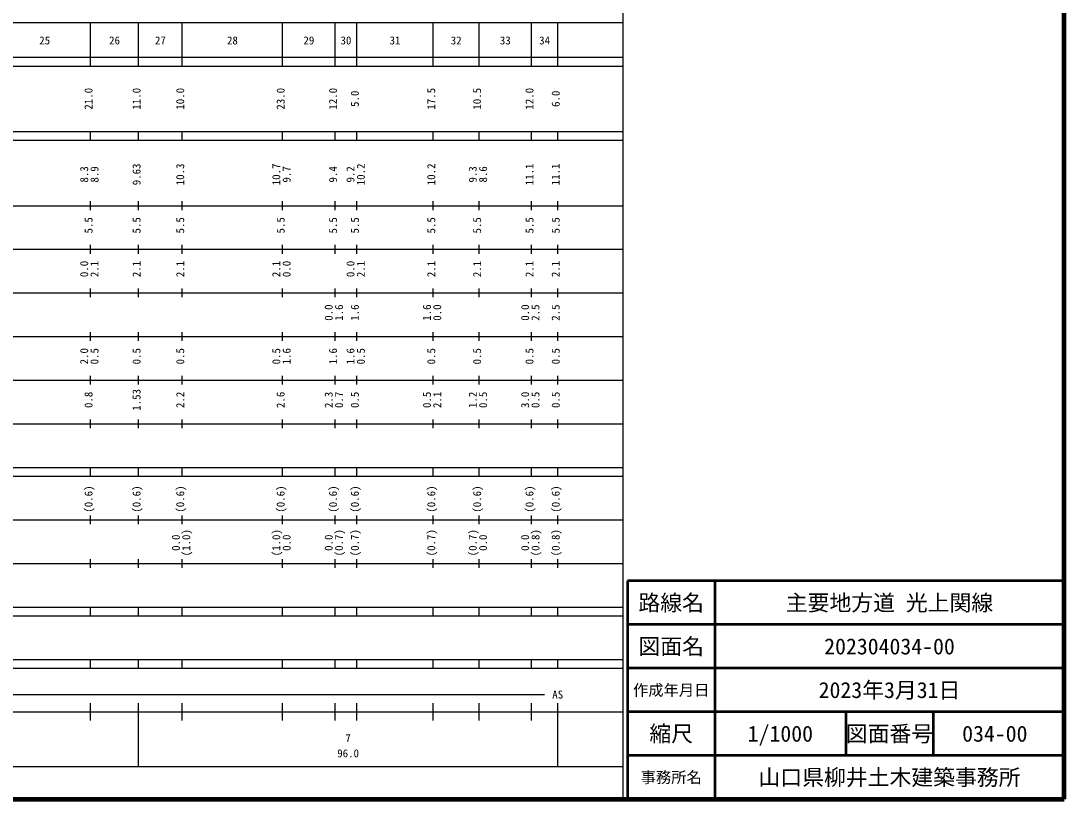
# Model space of a CAD drawing. Units: millimetres on the paper, enlarged 1000 times. Extents: x 40000 to 680000, y 20000 to 380000.
# Drawn here: x 441040 to 680000, y 20000 to 198357 of the extents above; entities that cross this region are included whole.
import ezdxf
from ezdxf.enums import TextEntityAlignment as Align

# ---------------------------------------------------------------- set-up
doc = ezdxf.new("R2010")
doc.units = ezdxf.units.MM
doc.header["$LTSCALE"] = 1000
for name, color, linetype, lineweight in [('M-TTL', 2, 'Continuous', 140), ('M-TTL-BAND', 7, 'Continuous', 25), ('M-TTL-FRAM', 2, 'Continuous', 50), ('M-TTL-LINE', 7, 'Continuous', 50)]:
    doc.layers.add(name, color=color, linetype=linetype, lineweight=lineweight)
doc.layers.add('M-TTL-TXT', color=7, linetype='Continuous')
doc.styles.add('ＭＳ ゴシック', font='')
doc.styles.get('ＭＳ ゴシック').set_extended_font_data('MS Gothic')

msp = doc.modelspace()

# ---------------------------------------------------------------- linework, layer by layer
at = {"layer": 'M-TTL'}
for p, q in [((680000, 20000), (680000, 380000)), ((40000, 20000), (680000, 20000))]:
    msp.add_line(p, q, dxfattribs=at)
at = {"layer": 'M-TTL-BAND'}
for p, q in [((579000, 20000), (579000, 370000)), ((68000, 198000), (579000, 198000)), ((457000, 188000), (457000, 198000)), ((468000, 188000), (468000, 198000)), ((478000, 188000), (478000, 198000)), ((501000, 188000), (501000, 198000)), ((513000, 188000), (513000, 198000)), ((518000, 188000), (518000, 198000)), ((535500, 188000), (535500, 198000)), ((546000, 188000), (546000, 198000)), ((558000, 188000), (558000, 198000)), ((564000, 188000), (564000, 198000)), ((40000, 190000), (579000, 190000)), ((40000, 188000), (579000, 188000)), ((40000, 173000), (579000, 173000)), ((457000, 171000), (457000, 173000)), ((468000, 171000), (468000, 173000)), ((478000, 171000), (478000, 173000)), ((501000, 171000), (501000, 173000)), ((513000, 171000), (513000, 173000)), ((518000, 171000), (518000, 173000)), ((535500, 171000), (535500, 173000)), ((546000, 171000), (546000, 173000)), ((558000, 171000), (558000, 173000)), ((564000, 171000), (564000, 173000)), ((40000, 171000), (579000, 171000)), ((40000, 156000), (579000, 156000)), ((457000, 155000), (457000, 157000)), ((468000, 155000), (468000, 157000)), ((478000, 155000), (478000, 157000)), ((501000, 155000), (501000, 157000)), ((513000, 155000), (513000, 157000)), ((518000, 155000), (518000, 157000)), ((535500, 155000), (535500, 157000)), ((546000, 155000), (546000, 157000)), ((558000, 155000), (558000, 157000)), ((564000, 155000), (564000, 157000)), ((46000, 146000), (579000, 146000)), ((457000, 145000), (457000, 147000)), ((468000, 145000), (468000, 147000)), ((478000, 145000), (478000, 147000)), ((501000, 145000), (501000, 147000)), ((513000, 145000), (513000, 147000)), ((518000, 145000), (518000, 147000)), ((535500, 145000), (535500, 147000)), ((546000, 145000), (546000, 147000)), ((558000, 145000), (558000, 147000)), ((564000, 145000), (564000, 147000)), ((457000, 135000), (457000, 137000)), ((468000, 135000), (468000, 137000)), ((478000, 135000), (478000, 137000)), ((501000, 135000), (501000, 137000)), ((513000, 135000), (513000, 137000)), ((518000, 135000), (518000, 137000)), ((535500, 135000), (535500, 137000)), ((546000, 135000), (546000, 137000)), ((558000, 135000), (558000, 137000)), ((564000, 135000), (564000, 137000)), ((52000, 136000), (579000, 136000)), ((457000, 125000), (457000, 127000)), ((468000, 125000), (468000, 127000)), ((478000, 125000), (478000, 127000)), ((501000, 125000), (501000, 127000)), ((513000, 125000), (513000, 127000)), ((518000, 125000), (518000, 127000)), ((535500, 125000), (535500, 127000)), ((546000, 125000), (546000, 127000)), ((558000, 125000), (558000, 127000)), ((564000, 125000), (564000, 127000)), ((46000, 126000), (579000, 126000)), ((52000, 116000), (579000, 116000)), ((457000, 115000), (457000, 117000)), ((468000, 115000), (468000, 117000)), ((478000, 115000), (478000, 117000)), ((501000, 115000), (501000, 117000)), ((513000, 115000), (513000, 117000)), ((518000, 115000), (518000, 117000)), ((535500, 115000), (535500, 117000)), ((546000, 115000), (546000, 117000)), ((558000, 115000), (558000, 117000)), ((564000, 115000), (564000, 117000)), ((46000, 106000), (579000, 106000)), ((457000, 105000), (457000, 107000)), ((468000, 105000), (468000, 107000)), ((478000, 105000), (478000, 107000)), ((501000, 105000), (501000, 107000)), ((513000, 105000), (513000, 107000)), ((518000, 105000), (518000, 107000)), ((535500, 105000), (535500, 107000)), ((546000, 105000), (546000, 107000)), ((558000, 105000), (558000, 107000)), ((564000, 105000), (564000, 107000)), ((40000, 96000), (579000, 96000)), ((457000, 94000), (457000, 96000)), ((468000, 94000), (468000, 96000)), ((478000, 94000), (478000, 96000)), ((501000, 94000), (501000, 96000)), ((513000, 94000), (513000, 96000)), ((518000, 94000), (518000, 96000)), ((535500, 94000), (535500, 96000)), ((546000, 94000), (546000, 96000)), ((558000, 94000), (558000, 96000)), ((564000, 94000), (564000, 96000)), ((40000, 94000), (579000, 94000)), ((49000, 84000), (579000, 84000)), ((457000, 83000), (457000, 85000)), ((468000, 83000), (468000, 85000)), ((478000, 83000), (478000, 85000)), ((501000, 83000), (501000, 85000)), ((513000, 83000), (513000, 85000)), ((518000, 83000), (518000, 85000)), ((535500, 83000), (535500, 85000)), ((546000, 83000), (546000, 85000)), ((558000, 83000), (558000, 85000)), ((564000, 83000), (564000, 85000)), ((457000, 73000), (457000, 75000)), ((468000, 73000), (468000, 75000)), ((478000, 73000), (478000, 75000)), ((501000, 73000), (501000, 75000)), ((513000, 73000), (513000, 75000)), ((518000, 73000), (518000, 75000)), ((535500, 73000), (535500, 75000)), ((546000, 73000), (546000, 75000)), ((558000, 73000), (558000, 75000)), ((564000, 73000), (564000, 75000)), ((40000, 74000), (579000, 74000)), ((40000, 64000), (579000, 64000)), ((457000, 62000), (457000, 64000)), ((468000, 62000), (468000, 64000)), ((478000, 62000), (478000, 64000)), ((501000, 62000), (501000, 64000)), ((513000, 62000), (513000, 64000)), ((518000, 62000), (518000, 64000)), ((535500, 62000), (535500, 64000)), ((546000, 62000), (546000, 64000)), ((558000, 62000), (558000, 64000)), ((564000, 62000), (564000, 64000)), ((40000, 62000), (579000, 62000)), ((40000, 52000), (579000, 52000)), ((457000, 50000), (457000, 52000)), ((468000, 50000), (468000, 52000)), ((478000, 50000), (478000, 52000)), ((501000, 50000), (501000, 52000)), ((513000, 50000), (513000, 52000)), ((518000, 50000), (518000, 52000)), ((535500, 50000), (535500, 52000)), ((546000, 50000), (546000, 52000)), ((558000, 50000), (558000, 52000)), ((564000, 50000), (564000, 52000)), ((40000, 50000), (579000, 50000)), ((71000, 44000), (561000, 44000)), ((457000, 38000), (457000, 42000)), ((468000, 27500), (468000, 42000)), ((478000, 38000), (478000, 42000)), ((501000, 38000), (501000, 42000)), ((513000, 38000), (513000, 42000)), ((518000, 38000), (518000, 42000)), ((535500, 38000), (535500, 42000)), ((546000, 38000), (546000, 42000)), ((558000, 38000), (558000, 42000)), ((564000, 27500), (564000, 42000)), ((40000, 40000), (579000, 40000)), ((68000, 27500), (579000, 27500))]:
    msp.add_line(p, q, dxfattribs=at)
at = {"layer": 'M-TTL-FRAM'}
for p, q in [((680000, 70000), (580000, 70000)), ((580000, 70000), (580000, 20000))]:
    msp.add_line(p, q, dxfattribs=at)
at = {"layer": 'M-TTL-LINE'}
for p, q in [((600000, 70000), (600000, 20000)), ((680000, 60000), (580000, 60000)), ((680000, 50000), (580000, 50000)), ((680000, 40000), (580000, 40000)), ((630000, 40000), (630000, 30000)), ((650000, 40000), (650000, 30000)), ((680000, 30000), (580000, 30000))]:
    msp.add_line(p, q, dxfattribs=at)

# ---------------------------------------------------------------- texts
at = {"layer": 'M-TTL-BAND', "style": 'ＭＳ ゴシック'}
for s, p in [('25', (446500, 192405)), ('26', (462500, 192405)), ('27', (473000, 192405)), ('28', (489500, 192405)), ('29', (507000, 192405)), ('30', (515500, 192405)), ('31', (526750, 192405)), ('32', (540750, 192405)), ('33', (552000, 192405)), ('34', (561000, 192405)), ('AS', (564000, 42500)), ('7', (516000, 32523)), ('96.0', (516000, 29033))]:
    msp.add_text(s, height=1833, dxfattribs=at).set_placement(p, align=Align.BOTTOM_CENTER)
for s, p in [('21.0', (458000, 180500)), ('11.0', (469000, 180500)), ('10.0', (479000, 180500)), ('23.0', (502000, 180500)), ('12.0', (514000, 180500)), ('5.0', (519000, 180500)), ('17.5', (536500, 180500)), ('10.5', (547000, 180500)), ('12.0', (559000, 180500)), ('6.0', (565000, 180500)), ('8.3', (457000, 163174)), ('8.9', (459370, 163174)), ('9.63', (469000, 163174)), ('10.3', (479000, 163174)), ('10.7', (501000, 163174)), ('9.7', (503370, 163174)), ('9.4', (514000, 163174)), ('9.2', (518000, 163174)), ('10.2', (520370, 163174)), ('10.2', (536500, 163174)), ('9.3', (546000, 163174)), ('8.6', (548370, 163174)), ('11.1', (559000, 163174)), ('11.1', (565000, 163174)), ('5.5', (458000, 151500)), ('5.5', (469000, 151500)), ('5.5', (479000, 151500)), ('5.5', (502000, 151500)), ('5.5', (514000, 151500)), ('5.5', (519000, 151500)), ('5.5', (536500, 151500)), ('5.5', (547000, 151500)), ('5.5', (559000, 151500)), ('5.5', (565000, 151500)), ('0.0', (457000, 141500)), ('2.1', (459370, 141500)), ('2.1', (469000, 141500)), ('2.1', (479000, 141500)), ('2.1', (501000, 141500)), ('0.0', (503370, 141500)), ('0.0', (518000, 141500)), ('2.1', (520370, 141500)), ('2.1', (536500, 141500)), ('2.1', (547000, 141500)), ('2.1', (559000, 141500)), ('2.1', (565000, 141500)), ('0.0', (513000, 131500)), ('1.6', (515370, 131500)), ('1.6', (519000, 131500)), ('1.6', (535500, 131500)), ('0.0', (537870, 131500)), ('0.0', (558000, 131500)), ('2.5', (560370, 131500)), ('2.5', (565000, 131500)), ('2.0', (457000, 121500)), ('0.5', (459370, 121500)), ('0.5', (469000, 121500)), ('0.5', (479000, 121500)), ('0.5', (501000, 121500)), ('1.6', (503370, 121500)), ('1.6', (514000, 121500)), ('1.6', (518000, 121500)), ('0.5', (520370, 121500)), ('0.5', (536500, 121500)), ('0.5', (547000, 121500)), ('0.5', (559000, 121500)), ('0.5', (565000, 121500)), ('0.8', (458000, 111500)), ('1.53', (469000, 111500)), ('2.2', (479000, 111500)), ('2.6', (502000, 111500)), ('2.3', (513000, 111500)), ('0.7', (515370, 111500)), ('0.5', (519000, 111500)), ('0.5', (535500, 111500)), ('2.1', (537870, 111500)), ('1.2', (546000, 111500)), ('0.5', (548370, 111500)), ('3.0', (558000, 111500)), ('0.5', (560370, 111500)), ('0.5', (565000, 111500)), ('(0.6)', (458000, 88764)), ('(0.6)', (469000, 88764)), ('(0.6)', (479000, 88764)), ('(0.6)', (502000, 88764)), ('(0.6)', (514000, 88764)), ('(0.6)', (519000, 88764)), ('(0.6)', (536500, 88764)), ('(0.6)', (547000, 88764)), ('(0.6)', (559000, 88764)), ('(0.6)', (565000, 88764)), ('(1.0)', (480370, 78764)), ('(1.0)', (501000, 78764)), ('(0.7)', (515370, 78764)), ('(0.7)', (519000, 78764)), ('(0.7)', (536500, 78764)), ('(0.7)', (546000, 78764)), ('(0.8)', (560370, 78764)), ('(0.8)', (565000, 78764)), ('0.0', (478000, 78764)), ('0.0', (503370, 78764)), ('0.0', (513000, 78764)), ('0.0', (548370, 78764)), ('0.0', (558000, 78764))]:
    msp.add_text(s, height=1833, rotation=90, dxfattribs=at).set_placement(p, align=Align.BOTTOM_CENTER)
at = {"layer": 'M-TTL-TXT', "style": 'ＭＳ ゴシック'}
for s, height, p in [('路線名', 3666, (590000, 65000)), ('路線名', 3666, (590000, 65000)), ('主要地方道 光上関線', 3666, (640000, 65000)), ('図面名', 3666, (590000, 55000)), ('図面名', 3666, (590000, 55000)), ('202304034-00', 3666, (640000, 55000)), ('作成年月日', 2566, (590000, 45000)), ('作成年月日', 2566, (590000, 45000)), ('2023年3月31日', 3666, (640000, 45000)), ('縮尺', 3666, (590000, 35000)), ('縮尺', 3666, (590000, 35000)), ('1/1000', 3666, (615000, 35000)), ('図面番号', 3666, (640000, 35000)), ('図面番号', 3666, (640000, 35000)), ('034-00', 3666, (664125, 35000)), ('事務所名', 2566, (590000, 25000)), ('事務所名', 2566, (590000, 25000)), ('山口県柳井土木建築事務所', 3666, (640000, 25000))]:
    msp.add_text(s, height=height, dxfattribs=at).set_placement(p, align=Align.MIDDLE_CENTER)

doc.saveas('drawing.dxf')
